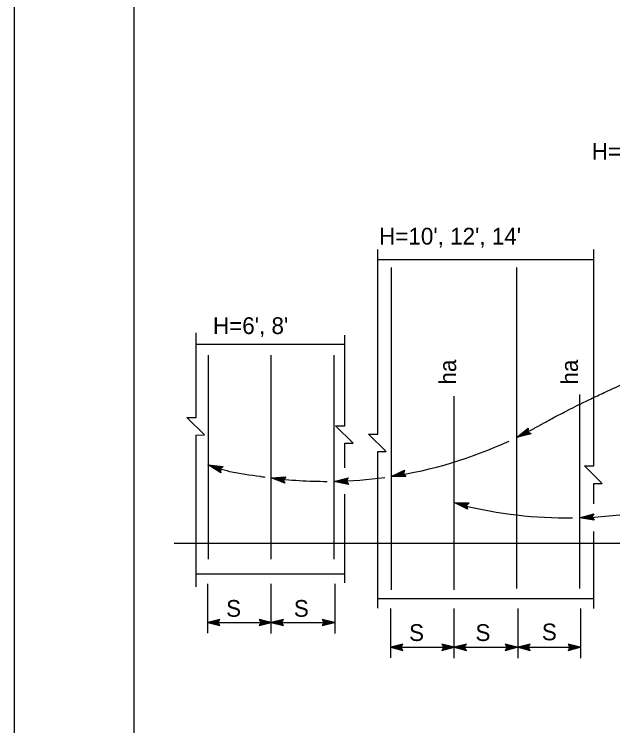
# Model space of a CAD drawing. Extents: x 0 to 90.7, y 0 to 58.7.
# Drawn here: x 0 to 13.32, y 12.96 to 28.79 of the extents above; entities that cross this region are included whole.
import ezdxf

# ---------------------------------------------------------------- set-up
doc = ezdxf.new("R2010")
doc.units = 0
for name, color, linetype in [('10 Sheet Format', 7, 'Continuous'), ('210 Border', 7, 'Continuous'), ('212 Leaders and Dim Lines', 7, 'Continuous'), ('213 Rebar', 7, 'Continuous'), ('214 Text and Titles', 7, 'Continuous'), ('240 Concrete', 7, 'Continuous')]:
    doc.layers.add(name, color=color, linetype=linetype)

msp = doc.modelspace()

# ---------------------------------------------------------------- linework, layer by layer
at = {"layer": '10 Sheet Format'}
msp.add_lwpolyline([(0, 0), (90.667, 0), (90.667, 58.667), (0, 58.667)], close=True, dxfattribs=at)
at = {"layer": '210 Border'}
msp.add_line((2.667, 2.667), (2.667, 57.333), dxfattribs=at)
at = {"layer": '212 Leaders and Dim Lines'}
for p, q in [((11.178, 19.373), (11.433, 19.584)), ((11.245, 19.408), (11.43, 19.561)), ((11.31, 19.441), (11.43, 19.54)), ((11.377, 19.475), (11.428, 19.517)), ((11.442, 19.492), (11.377, 19.475)), ((11.433, 19.584), (11.427, 19.501)), ((11.427, 19.501), (11.498, 19.456)), ((11.433, 19.584), (11.433, 19.584)), ((11.498, 19.456), (11.178, 19.373)), ((11.178, 19.373), (11.178, 19.373)), ((11.479, 19.468), (11.244, 19.407)), ((11.459, 19.48), (11.31, 19.441)), ((11.498, 19.456), (11.498, 19.456)), ((4.598, 18.589), (4.317, 18.764)), ((4.317, 18.764), (4.317, 18.764)), ((4.317, 18.764), (4.645, 18.725)), ((4.593, 18.611), (4.387, 18.739)), ((4.388, 18.739), (4.627, 18.711)), ((4.588, 18.634), (4.457, 18.715)), ((4.457, 18.715), (4.612, 18.696)), ((4.585, 18.654), (4.527, 18.69)), ((4.527, 18.69), (4.593, 18.682)), ((4.645, 18.725), (4.581, 18.672)), ((4.645, 18.725), (4.645, 18.725)), ((4.581, 18.672), (4.598, 18.589)), ((4.598, 18.589), (4.598, 18.589)), ((8.385, 18.505), (8.684, 18.646)), ((8.458, 18.521), (8.676, 18.624)), ((8.53, 18.537), (8.671, 18.604)), ((8.684, 18.538), (8.53, 18.537)), ((8.603, 18.554), (8.663, 18.582)), ((8.671, 18.554), (8.603, 18.554)), ((8.684, 18.646), (8.658, 18.567)), ((8.658, 18.567), (8.716, 18.506)), ((8.684, 18.646), (8.684, 18.646)), ((5.714, 18.473), (6.044, 18.498)), ((6.023, 18.356), (5.714, 18.473)), ((5.714, 18.473), (5.714, 18.473)), ((5.788, 18.463), (6.029, 18.481)), ((6.015, 18.377), (5.788, 18.463)), ((5.861, 18.452), (6.016, 18.464)), ((6.005, 18.397), (5.861, 18.452)), ((5.935, 18.441), (6.001, 18.446)), ((5.998, 18.417), (5.935, 18.441)), ((6.044, 18.498), (5.991, 18.433)), ((5.991, 18.433), (6.023, 18.356)), ((6.044, 18.498), (6.044, 18.498)), ((7.112, 18.397), (7.433, 18.473)), ((7.435, 18.329), (7.112, 18.397)), ((7.112, 18.397), (7.112, 18.397)), ((7.186, 18.398), (7.421, 18.453)), ((7.423, 18.348), (7.186, 18.398)), ((7.26, 18.399), (7.412, 18.435)), ((7.411, 18.367), (7.26, 18.399)), ((7.335, 18.4), (7.399, 18.415)), ((7.401, 18.386), (7.335, 18.4)), ((7.433, 18.473), (7.391, 18.401)), ((7.391, 18.401), (7.435, 18.329)), ((7.433, 18.473), (7.433, 18.473)), ((8.716, 18.506), (8.385, 18.505)), ((8.385, 18.505), (8.385, 18.505)), ((8.701, 18.522), (8.458, 18.521)), ((8.716, 18.506), (8.716, 18.506)), ((6.023, 18.356), (6.023, 18.356)), ((7.435, 18.329), (7.435, 18.329)), ((10.085, 17.779), (9.788, 17.925)), ((9.788, 17.925), (9.788, 17.925)), ((9.788, 17.925), (10.119, 17.919)), ((10.078, 17.801), (9.86, 17.908)), ((9.861, 17.908), (10.102, 17.903)), ((10.119, 17.919), (10.06, 17.86)), ((10.119, 17.919), (10.119, 17.919)), ((10.071, 17.822), (9.933, 17.89)), ((9.933, 17.89), (10.088, 17.887)), ((10.066, 17.843), (10.005, 17.873)), ((10.005, 17.873), (10.071, 17.871)), ((10.06, 17.86), (10.085, 17.779)), ((10.085, 17.779), (10.085, 17.779)), ((12.575, 17.587), (12.893, 17.678)), ((12.901, 17.534), (12.575, 17.587)), ((12.575, 17.587), (12.575, 17.587)), ((12.649, 17.592), (12.881, 17.658)), ((12.888, 17.553), (12.649, 17.592)), ((12.723, 17.596), (12.873, 17.639)), ((12.875, 17.571), (12.723, 17.596)), ((12.797, 17.6), (12.861, 17.619)), ((12.864, 17.59), (12.797, 17.6)), ((12.893, 17.678), (12.854, 17.604)), ((12.854, 17.604), (12.901, 17.534)), ((12.893, 17.678), (12.893, 17.678)), ((12.901, 17.534), (12.901, 17.534)), ((4.307, 15.021), (4.307, 16.118)), ((5.716, 15.013), (5.716, 16.118)), ((7.139, 15.013), (7.139, 16.118)), ((8.377, 14.468), (8.377, 15.57)), ((9.786, 14.459), (9.786, 15.57)), ((11.209, 14.459), (11.209, 15.57)), ((12.607, 14.459), (12.607, 15.57)), ((4.307, 15.257), (7.139, 15.257)), ((8.377, 14.704), (12.607, 14.704))]:
    msp.add_line(p, q, dxfattribs=at)
for points in [[(4.307, 15.257), (4.577, 15.19), (4.533, 15.257), (4.577, 15.325), (4.307, 15.257)], [(4.307, 15.257), (4.577, 15.19), (4.533, 15.257), (4.577, 15.325), (4.307, 15.257)], [(4.355, 15.257), (4.551, 15.208), (4.519, 15.257), (4.551, 15.306), (4.355, 15.257)], [(4.355, 15.257), (4.551, 15.208), (4.519, 15.257), (4.551, 15.306), (4.355, 15.257)], [(4.396, 15.257), (4.529, 15.224), (4.507, 15.257), (4.529, 15.291), (4.396, 15.257)], [(4.396, 15.257), (4.529, 15.224), (4.507, 15.257), (4.529, 15.291), (4.396, 15.257)], [(4.429, 15.257), (4.511, 15.236), (4.497, 15.257), (4.511, 15.278), (4.429, 15.257)], [(4.429, 15.257), (4.511, 15.236), (4.497, 15.257), (4.511, 15.278), (4.429, 15.257)], [(4.431, 15.266), (4.491, 15.25), (4.487, 15.257), (4.491, 15.264), (4.431, 15.249)], [(4.431, 15.266), (4.491, 15.25), (4.487, 15.257), (4.491, 15.264), (4.431, 15.249)], [(5.716, 15.257), (5.446, 15.325), (5.491, 15.257), (5.446, 15.19), (5.716, 15.257)], [(5.716, 15.257), (5.446, 15.325), (5.491, 15.257), (5.446, 15.19), (5.716, 15.257)], [(5.668, 15.257), (5.473, 15.306), (5.505, 15.257), (5.473, 15.208), (5.668, 15.257)], [(5.668, 15.257), (5.473, 15.306), (5.505, 15.257), (5.473, 15.208), (5.668, 15.257)], [(5.628, 15.257), (5.495, 15.291), (5.517, 15.257), (5.495, 15.224), (5.628, 15.257)], [(5.628, 15.257), (5.495, 15.291), (5.517, 15.257), (5.495, 15.224), (5.628, 15.257)], [(5.595, 15.257), (5.513, 15.278), (5.527, 15.257), (5.513, 15.236), (5.595, 15.257)], [(5.595, 15.257), (5.513, 15.278), (5.527, 15.257), (5.513, 15.236), (5.595, 15.257)], [(5.593, 15.249), (5.532, 15.264), (5.537, 15.257), (5.532, 15.25), (5.593, 15.266)], [(5.593, 15.249), (5.532, 15.264), (5.537, 15.257), (5.532, 15.25), (5.593, 15.266)], [(5.719, 15.257), (5.989, 15.19), (5.945, 15.257), (5.989, 15.325), (5.719, 15.257)], [(5.719, 15.257), (5.989, 15.19), (5.945, 15.257), (5.989, 15.325), (5.719, 15.257)], [(5.767, 15.257), (5.963, 15.208), (5.931, 15.257), (5.963, 15.306), (5.767, 15.257)], [(5.767, 15.257), (5.963, 15.208), (5.931, 15.257), (5.963, 15.306), (5.767, 15.257)], [(5.808, 15.257), (5.941, 15.224), (5.919, 15.257), (5.941, 15.291), (5.808, 15.257)], [(5.808, 15.257), (5.941, 15.224), (5.919, 15.257), (5.941, 15.291), (5.808, 15.257)], [(5.841, 15.257), (5.923, 15.236), (5.909, 15.257), (5.923, 15.278), (5.841, 15.257)], [(5.841, 15.257), (5.923, 15.236), (5.909, 15.257), (5.923, 15.278), (5.841, 15.257)], [(5.843, 15.266), (5.903, 15.25), (5.899, 15.257), (5.903, 15.264), (5.843, 15.249)], [(5.843, 15.266), (5.903, 15.25), (5.899, 15.257), (5.903, 15.264), (5.843, 15.249)], [(7.122, 15.257), (6.852, 15.325), (6.897, 15.257), (6.852, 15.19), (7.122, 15.257)], [(7.122, 15.257), (6.852, 15.325), (6.897, 15.257), (6.852, 15.19), (7.122, 15.257)], [(7.074, 15.257), (6.878, 15.306), (6.911, 15.257), (6.878, 15.208), (7.074, 15.257)], [(7.074, 15.257), (6.878, 15.306), (6.911, 15.257), (6.878, 15.208), (7.074, 15.257)], [(7.034, 15.257), (6.901, 15.291), (6.923, 15.257), (6.901, 15.224), (7.034, 15.257)], [(7.034, 15.257), (6.901, 15.291), (6.923, 15.257), (6.901, 15.224), (7.034, 15.257)], [(7.001, 15.257), (6.919, 15.278), (6.932, 15.257), (6.919, 15.236), (7.001, 15.257)], [(7.001, 15.257), (6.919, 15.278), (6.932, 15.257), (6.919, 15.236), (7.001, 15.257)], [(6.999, 15.249), (6.938, 15.264), (6.943, 15.257), (6.938, 15.25), (6.999, 15.266)], [(6.999, 15.249), (6.938, 15.264), (6.943, 15.257), (6.938, 15.25), (6.999, 15.266)], [(8.377, 14.704), (8.647, 14.636), (8.602, 14.704), (8.647, 14.772), (8.377, 14.704)], [(8.377, 14.704), (8.647, 14.636), (8.602, 14.704), (8.647, 14.772), (8.377, 14.704)], [(8.425, 14.704), (8.621, 14.655), (8.588, 14.704), (8.621, 14.753), (8.425, 14.704)], [(8.425, 14.704), (8.621, 14.655), (8.588, 14.704), (8.621, 14.753), (8.425, 14.704)], [(8.465, 14.704), (8.599, 14.671), (8.576, 14.704), (8.599, 14.738), (8.465, 14.704)], [(8.465, 14.704), (8.599, 14.671), (8.576, 14.704), (8.599, 14.738), (8.465, 14.704)], [(9.786, 14.704), (9.516, 14.772), (9.561, 14.704), (9.516, 14.636), (9.786, 14.704)], [(9.786, 14.704), (9.516, 14.772), (9.561, 14.704), (9.516, 14.636), (9.786, 14.704)], [(9.738, 14.704), (9.542, 14.753), (9.575, 14.704), (9.542, 14.655), (9.738, 14.704)], [(9.738, 14.704), (9.542, 14.753), (9.575, 14.704), (9.542, 14.655), (9.738, 14.704)], [(9.698, 14.704), (9.565, 14.738), (9.587, 14.704), (9.565, 14.671), (9.698, 14.704)], [(9.698, 14.704), (9.565, 14.738), (9.587, 14.704), (9.565, 14.671), (9.698, 14.704)], [(9.789, 14.704), (10.059, 14.636), (10.014, 14.704), (10.059, 14.772), (9.789, 14.704)], [(9.789, 14.704), (10.059, 14.636), (10.014, 14.704), (10.059, 14.772), (9.789, 14.704)], [(9.837, 14.704), (10.033, 14.655), (10, 14.704), (10.033, 14.753), (9.837, 14.704)], [(9.837, 14.704), (10.033, 14.655), (10, 14.704), (10.033, 14.753), (9.837, 14.704)], [(9.877, 14.704), (10.011, 14.671), (9.988, 14.704), (10.011, 14.738), (9.877, 14.704)], [(9.877, 14.704), (10.011, 14.671), (9.988, 14.704), (10.011, 14.738), (9.877, 14.704)], [(11.192, 14.704), (10.922, 14.772), (10.967, 14.704), (10.922, 14.636), (11.192, 14.704)], [(11.192, 14.704), (10.922, 14.772), (10.967, 14.704), (10.922, 14.636), (11.192, 14.704)], [(11.144, 14.704), (10.948, 14.753), (10.981, 14.704), (10.948, 14.655), (11.144, 14.704)], [(11.144, 14.704), (10.948, 14.753), (10.981, 14.704), (10.948, 14.655), (11.144, 14.704)], [(11.104, 14.704), (10.97, 14.738), (10.993, 14.704), (10.97, 14.671), (11.104, 14.704)], [(11.104, 14.704), (10.97, 14.738), (10.993, 14.704), (10.97, 14.671), (11.104, 14.704)], [(11.212, 14.704), (11.482, 14.636), (11.437, 14.704), (11.482, 14.772), (11.212, 14.704)], [(11.212, 14.704), (11.482, 14.636), (11.437, 14.704), (11.482, 14.772), (11.212, 14.704)], [(11.26, 14.704), (11.455, 14.655), (11.423, 14.704), (11.455, 14.753), (11.26, 14.704)], [(11.26, 14.704), (11.455, 14.655), (11.423, 14.704), (11.455, 14.753), (11.26, 14.704)], [(11.3, 14.704), (11.433, 14.671), (11.411, 14.704), (11.433, 14.738), (11.3, 14.704)], [(11.3, 14.704), (11.433, 14.671), (11.411, 14.704), (11.433, 14.738), (11.3, 14.704)], [(12.591, 14.704), (12.321, 14.772), (12.365, 14.704), (12.321, 14.636), (12.591, 14.704)], [(12.591, 14.704), (12.321, 14.772), (12.365, 14.704), (12.321, 14.636), (12.591, 14.704)], [(12.543, 14.704), (12.347, 14.753), (12.379, 14.704), (12.347, 14.655), (12.543, 14.704)], [(12.543, 14.704), (12.347, 14.753), (12.379, 14.704), (12.347, 14.655), (12.543, 14.704)], [(12.502, 14.704), (12.369, 14.738), (12.391, 14.704), (12.369, 14.671), (12.502, 14.704)], [(12.502, 14.704), (12.369, 14.738), (12.391, 14.704), (12.369, 14.671), (12.502, 14.704)], [(8.498, 14.704), (8.581, 14.683), (8.567, 14.704), (8.581, 14.725), (8.498, 14.704)], [(8.498, 14.704), (8.581, 14.683), (8.567, 14.704), (8.581, 14.725), (8.498, 14.704)], [(8.501, 14.712), (8.561, 14.697), (8.557, 14.704), (8.561, 14.711), (8.501, 14.696)], [(8.501, 14.712), (8.561, 14.697), (8.557, 14.704), (8.561, 14.711), (8.501, 14.696)], [(9.665, 14.704), (9.583, 14.725), (9.596, 14.704), (9.583, 14.683), (9.665, 14.704)], [(9.665, 14.704), (9.583, 14.725), (9.596, 14.704), (9.583, 14.683), (9.665, 14.704)], [(9.663, 14.696), (9.602, 14.711), (9.607, 14.704), (9.602, 14.697), (9.663, 14.712)], [(9.663, 14.696), (9.602, 14.711), (9.607, 14.704), (9.602, 14.697), (9.663, 14.712)], [(9.91, 14.704), (9.993, 14.683), (9.979, 14.704), (9.993, 14.725), (9.91, 14.704)], [(9.91, 14.704), (9.993, 14.683), (9.979, 14.704), (9.993, 14.725), (9.91, 14.704)], [(9.913, 14.712), (9.973, 14.697), (9.969, 14.704), (9.973, 14.711), (9.913, 14.696)], [(9.913, 14.712), (9.973, 14.697), (9.969, 14.704), (9.973, 14.711), (9.913, 14.696)], [(11.071, 14.704), (10.989, 14.725), (11.002, 14.704), (10.989, 14.683), (11.071, 14.704)], [(11.071, 14.704), (10.989, 14.725), (11.002, 14.704), (10.989, 14.683), (11.071, 14.704)], [(11.068, 14.696), (11.008, 14.711), (11.012, 14.704), (11.008, 14.697), (11.068, 14.712)], [(11.068, 14.696), (11.008, 14.711), (11.012, 14.704), (11.008, 14.697), (11.068, 14.712)], [(11.333, 14.704), (11.415, 14.683), (11.401, 14.704), (11.415, 14.725), (11.333, 14.704)], [(11.333, 14.704), (11.415, 14.683), (11.401, 14.704), (11.415, 14.725), (11.333, 14.704)], [(11.335, 14.712), (11.396, 14.697), (11.391, 14.704), (11.396, 14.711), (11.335, 14.696)], [(11.335, 14.712), (11.396, 14.697), (11.391, 14.704), (11.396, 14.711), (11.335, 14.696)], [(12.469, 14.704), (12.387, 14.725), (12.401, 14.704), (12.387, 14.683), (12.469, 14.704)], [(12.469, 14.704), (12.387, 14.725), (12.401, 14.704), (12.387, 14.683), (12.469, 14.704)], [(12.467, 14.696), (12.407, 14.711), (12.411, 14.704), (12.407, 14.697), (12.467, 14.712)], [(12.467, 14.696), (12.407, 14.711), (12.411, 14.704), (12.407, 14.697), (12.467, 14.712)]]:
    msp.add_lwpolyline(points, dxfattribs=at)
for centre, start, end in [((6.932, 28.108), 278.6413, 294.8291), ((6.932, 28.108), 261.3957, 261.9883), ((6.932, 28.108), 262.8363, 270.182), ((6.932, 28.108), 271.1628, 277.7554), ((12.312, 27.294), 271.595, 286.9259), ((12.312, 27.294), 256.0399, 270.6263)]:
    msp.add_arc(centre, 9.711, start, end, dxfattribs=at)
msp.add_open_spline([(11.182, 19.376), (11.592, 19.575), (11.981, 19.812), (12.37, 20.049), (13.98, 20.759)], degree=4, dxfattribs=at)
msp.add_spline([(5.479, 18.506), (4.798, 18.612), (4.307, 18.764)], degree=3, dxfattribs=at)
at = {"layer": '213 Rebar'}
for p, q in [((8.383, 23.154), (8.383, 15.983)), ((11.178, 23.154), (11.178, 16.011)), ((4.313, 21.207), (4.313, 16.666)), ((5.712, 21.207), (5.712, 16.666)), ((7.111, 21.207), (7.111, 16.666)), ((9.782, 20.291), (9.782, 15.983)), ((12.577, 20.331), (12.577, 16.011))]:
    msp.add_line(p, q, dxfattribs=at)
at = {"layer": '240 Concrete'}
for p, q in [((8.09, 19.45), (8.09, 23.56)), ((12.894, 18.741), (12.894, 23.56)), ((8.09, 23.337), (12.894, 23.337)), ((4.046, 19.817), (4.046, 21.704)), ((7.354, 19.633), (7.354, 21.649)), ((4.046, 21.454), (7.354, 21.454)), ((4.23, 19.429), (3.84, 19.817)), ((3.84, 19.817), (4.046, 19.817)), ((7.538, 19.245), (7.149, 19.633)), ((7.149, 19.633), (7.354, 19.633)), ((4.046, 19.428), (4.23, 19.429)), ((4.046, 16.051), (4.046, 19.428)), ((7.884, 19.449), (8.09, 19.45)), ((8.274, 19.061), (7.884, 19.449)), ((7.354, 19.244), (7.538, 19.245)), ((7.354, 18.699), (7.354, 19.244)), ((8.09, 19.061), (8.274, 19.061)), ((8.09, 15.578), (8.09, 19.061)), ((12.689, 18.74), (12.894, 18.741)), ((13.078, 18.352), (12.689, 18.74)), ((12.894, 18.352), (13.078, 18.352)), ((12.894, 17.898), (12.894, 18.352)), ((7.354, 16.135), (7.354, 18.112)), ((12.894, 15.565), (12.894, 17.282)), ((3.561, 17.024), (23.657, 17.024)), ((4.046, 16.342), (7.354, 16.342)), ((8.09, 15.789), (12.894, 15.789))]:
    msp.add_line(p, q, dxfattribs=at)

# ---------------------------------------------------------------- texts
at = {"layer": '212 Leaders and Dim Lines'}
for p in [(9.832, 20.551), (12.542, 20.551)]:
    msp.add_text('ha', height=0.3733, rotation=90, dxfattribs=at).set_placement(p)
for p in [(4.715, 15.383), (6.221, 15.383), (8.785, 14.844), (10.262, 14.844), (11.739, 14.859)]:
    msp.add_text('S', height=0.373, dxfattribs=at).set_placement(p)
at = {"layer": '214 Text and Titles'}
for s, height, p in [("H=16', 18', 20', 22'", 0.37333, (12.848, 25.557)), ("H=10', 12', 14'", 0.37333, (8.118, 23.667)), ("H=6', 8'", 0.3733, (4.421, 21.676))]:
    msp.add_text(s, height=height, dxfattribs=at).set_placement(p)

doc.saveas('drawing.dxf')
